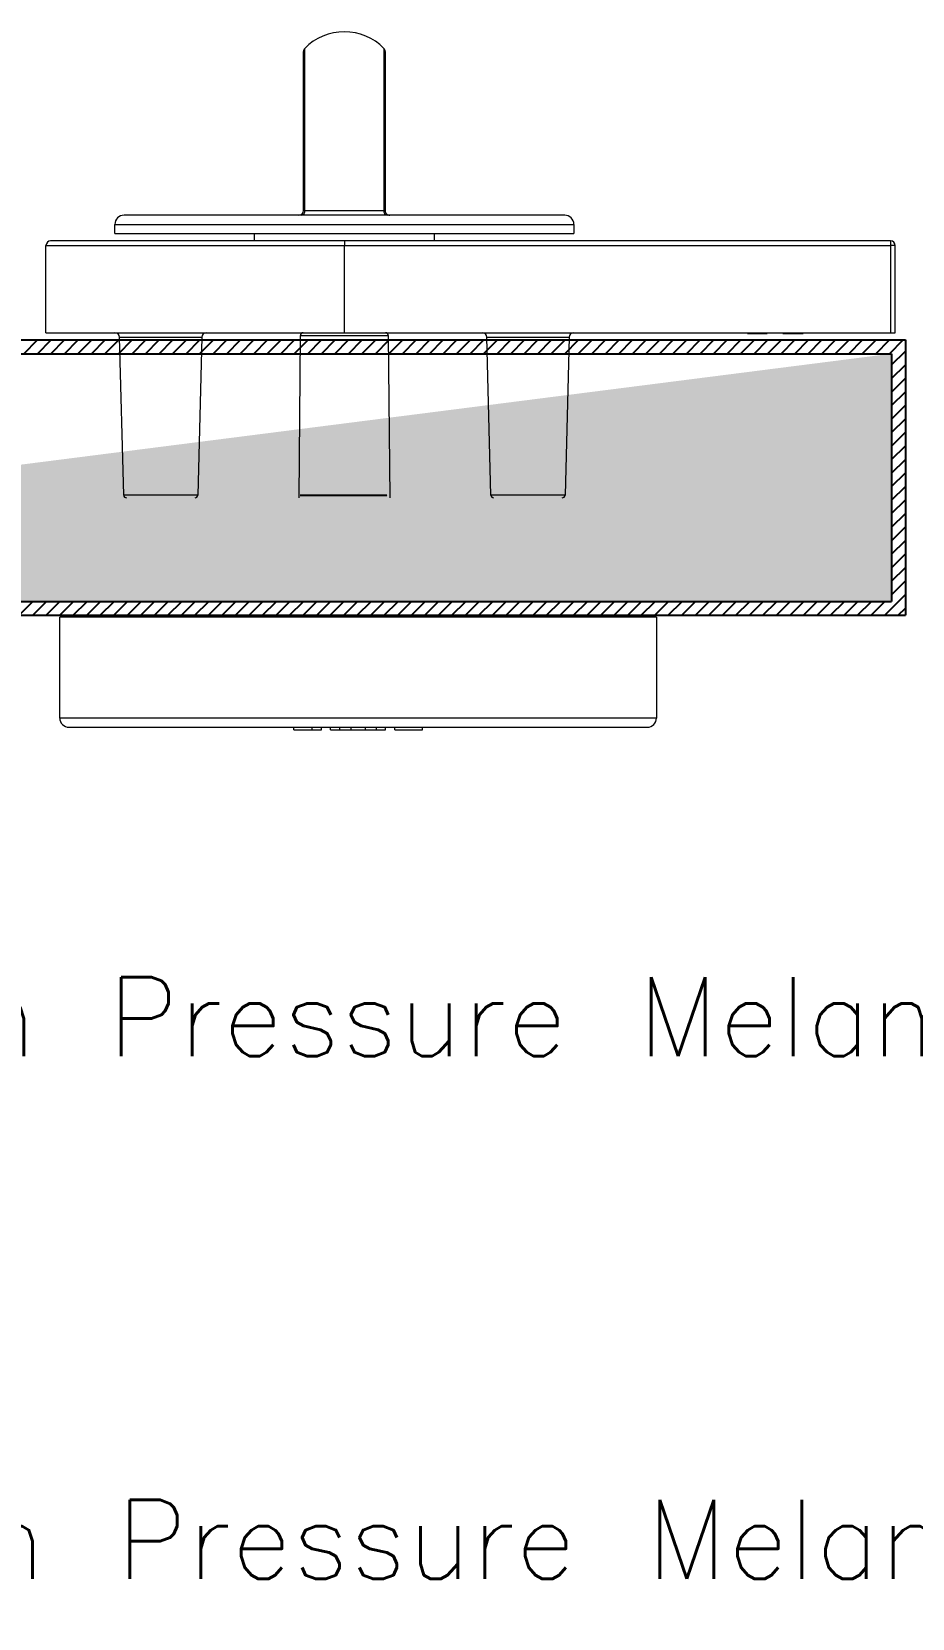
# Model space of a CAD drawing. Header units: millimetres. Extents: x 185 to 16542, y 250 to 5700.
# Drawn here: x 2560 to 2928, y 1120 to 1784 of the extents above; entities that cross this region are included whole.
import ezdxf

# ---------------------------------------------------------------- set-up
doc = ezdxf.new("R2010")
doc.units = ezdxf.units.MM
doc.linetypes.add('HIDDEN', pattern=[0.375, 0.25, -0.125])
for name, color, linetype in [('COL', 2, 'Continuous'), ('D', 3, 'Continuous'), ('DIM', 7, 'Continuous')]:
    doc.layers.add(name, color=color, linetype=linetype)
doc.styles.get("Standard").update_dxf_attribs({"font": 'txt.shx'})

msp = doc.modelspace()

# ---------------------------------------------------------------- hatches: boundary and pattern name
at = {"layer": 'D', "true_color": 0x00a6d6}
h = msp.add_hatch(dxfattribs=at)
h.set_pattern_fill('MUDST', color=142, scale=32, style=0)
h.set_pattern_definition([(0, (-1234.0635, 4619.9126), (16, 8), [8, -8, 0, -8, 0, -8])])
edge = h.paths.add_edge_path()
edge.add_line((1542.086, 1649.353), (1542.086, 1545.673))
edge.add_line((1542.086, 1649.353), (2089.222, 1649.353))
edge.add_line((1542.086, 1545.673), (2089.222, 1545.673))
edge.add_line((2106.502, 1649.353), (2919.636, 1649.353))
edge.add_line((2106.502, 1545.673), (2919.636, 1545.673))
edge.add_line((2919.636, 1649.353), (2919.636, 1545.673))

# ---------------------------------------------------------------- linework, layer by layer
at = {"color": 0, "linetype": 'Continuous', "lineweight": 15}
for p, q in [((2673.657, 1709.233), (2673.657, 1775.777)), ((2674.2, 1709.188), (2674.2, 1777.114)), ((2707.259, 1777.114), (2707.259, 1709.188)), ((2707.801, 1775.777), (2707.801, 1709.236)), ((2782.889, 1707.304), (2598.569, 1707.304)), ((2594.729, 1699.624), (2594.729, 1703.464)), ((2594.729, 1703.464), (2786.729, 1703.464)), ((2786.729, 1703.464), (2786.729, 1699.624)), ((2565.929, 1658.152), (2565.929, 1694.632)), ((2565.929, 1694.632), (2690.729, 1694.632)), ((2690.729, 1696.552), (2567.849, 1696.552)), ((2594.729, 1699.624), (2786.729, 1699.624)), ((2653.097, 1696.552), (2653.097, 1699.624)), ((2919.209, 1696.552), (2690.729, 1696.552)), ((2690.729, 1696.552), (2690.729, 1694.632)), ((2690.729, 1694.632), (2919.209, 1694.632)), ((2690.729, 1658.152), (2690.729, 1694.632)), ((2728.361, 1699.624), (2728.361, 1696.552)), ((2919.209, 1696.552), (2919.209, 1694.632)), ((2919.209, 1694.632), (2919.209, 1658.152)), ((2921.129, 1694.632), (2919.209, 1694.632)), ((2921.129, 1658.152), (2921.129, 1694.632)), ((2565.929, 1658.152), (2690.729, 1658.152)), ((2598.43, 1590.154), (2596.698, 1656.282)), ((2596.698, 1656.282), (2631.16, 1656.282)), ((2631.16, 1656.282), (2629.429, 1590.154)), ((2671.764, 1589.032), (2672.357, 1657.01)), ((2672.357, 1657.01), (2709.101, 1657.01)), ((2690.729, 1658.152), (2919.209, 1658.152)), ((2709.101, 1657.01), (2709.695, 1589.032)), ((2752.03, 1590.154), (2750.298, 1656.282)), ((2750.298, 1656.282), (2784.76, 1656.282)), ((2784.76, 1656.282), (2783.029, 1590.154)), ((2859.235, 1657.768), (2859.235, 1658.152)), ((2859.395, 1657.768), (2859.395, 1658.152)), ((2859.424, 1657.768), (2859.424, 1658.152)), ((2859.424, 1657.768), (2867.552, 1657.768)), ((2867.552, 1657.768), (2867.552, 1658.152)), ((2867.591, 1657.768), (2867.591, 1658.152)), ((2867.787, 1657.768), (2867.787, 1658.152)), ((2874.085, 1657.768), (2874.085, 1658.152)), ((2874.364, 1657.768), (2874.605, 1657.768)), ((2874.817, 1657.768), (2874.817, 1658.152)), ((2876.702, 1657.768), (2876.702, 1658.152)), ((2878.23, 1657.768), (2878.23, 1658.152)), ((2878.691, 1657.768), (2878.691, 1658.152)), ((2878.711, 1657.768), (2878.711, 1658.152)), ((2879.256, 1657.768), (2879.256, 1658.152)), ((2880.291, 1657.768), (2880.291, 1658.152)), ((2880.838, 1657.768), (2881.064, 1657.768)), ((2882.134, 1657.768), (2882.134, 1658.152)), ((2882.637, 1657.768), (2882.637, 1658.152)), ((2919.209, 1658.152), (2921.129, 1658.152)), ((2629.429, 1590.154), (2598.43, 1590.154)), ((2783.029, 1590.154), (2752.03, 1590.154)), ((2571.689, 1496.872), (2571.689, 1539.112)), ((2821.289, 1539.112), (2571.689, 1539.112)), ((2821.289, 1539.112), (2821.289, 1496.872)), ((2669.609, 1491.88), (2669.609, 1493.032)), ((2669.609, 1491.88), (2677.289, 1491.88)), ((2677.289, 1491.88), (2677.289, 1493.032)), ((2677.289, 1491.88), (2681.129, 1491.88)), ((2681.129, 1491.88), (2681.129, 1493.032)), ((2684.969, 1491.88), (2684.969, 1493.032)), ((2684.969, 1491.88), (2688.809, 1491.88)), ((2688.809, 1491.88), (2688.809, 1493.032)), ((2688.809, 1491.88), (2693.609, 1491.88)), ((2693.609, 1491.88), (2693.609, 1493.032)), ((2693.609, 1491.88), (2699.369, 1491.88)), ((2699.369, 1493.032), (2699.369, 1491.88)), ((2699.369, 1491.88), (2704.169, 1491.88)), ((2704.169, 1491.88), (2704.169, 1493.032)), ((2704.169, 1491.88), (2708.009, 1491.88)), ((2708.009, 1491.88), (2708.009, 1493.032)), ((2711.849, 1491.88), (2711.849, 1493.032)), ((2711.849, 1491.88), (2723.369, 1491.88)), ((2723.369, 1491.88), (2723.369, 1493.032))]:
    msp.add_line(p, q, dxfattribs=at)
for centre, radius, start, end in [((2690.729, 1761.064), 23.04, 44.157855, 135.842145), ((2675.577, 1775.777), 1.92, 135.842145, 180), ((2705.881, 1775.777), 1.92, 0, 44.157855), ((2598.569, 1703.464), 3.84, 90, 180), ((2671.737, 1709.224), 1.92, 270.00556, 359.884507), ((2671.737, 1709.224), 1.92, 270.007786, 359.860136), ((2672.506, 1708.981), 1.706, 280.683417, 6.970318), ((2708.952, 1708.981), 1.706, 173.029813, 259.316451), ((2709.721, 1709.224), 1.92, 179.863146, 269.992408), ((2709.721, 1709.224), 1.92, 179.888551, 269.994271), ((2782.889, 1703.464), 3.84, 0, 90), ((2567.849, 1694.632), 1.92, 90, 180), ((2919.209, 1694.632), 1.92, 0, 90), ((2594.779, 1656.232), 1.92, 1.5, 90), ((2633.08, 1656.232), 1.92, 90, 178.5), ((2673.509, 1657), 1.152, 90, 179.5), ((2707.949, 1657), 1.152, 0.5, 90), ((2748.379, 1656.232), 1.92, 1.5, 90), ((2786.68, 1656.232), 1.92, 90, 178.5), ((2599.581, 1590.184), 1.152, 181.5, 270), ((2628.277, 1590.184), 1.152, 270, 358.5), ((2753.181, 1590.184), 1.152, 181.5, 270), ((2781.877, 1590.184), 1.152, 270, 358.5), ((2575.531, 1496.872), 3.84, 179.942578, 270.039294), ((2817.449, 1496.872), 3.84, 269.988032, 359.935626)]:
    msp.add_arc(centre, radius, start, end, dxfattribs=at)
for points, knots in [([(2674.2, 1709.188), (2674.061, 1709.192), (2673.792, 1709.202), (2673.639, 1709.215), (2673.67, 1709.222), (2673.676, 1709.224)], [0, 0, 0, 0, 0.463755, 0.9029048, 1, 1, 1, 1]), ([(2707.259, 1709.188), (2706.562, 1709.187), (2704.929, 1709.184), (2701.941, 1709.181), (2698.392, 1709.179), (2694.613, 1709.177), (2690.411, 1709.177), (2686.196, 1709.177), (2682.169, 1709.179), (2678.068, 1709.182), (2675.649, 1709.186), (2674.2, 1709.188)], [0, 0, 0, 0, 0.0785357, 0.1839458, 0.2893555, 0.3947651, 0.5001747, 0.6316548, 0.7370945, 0.8425344, 1, 1, 1, 1]), ([(2707.778, 1709.224), (2707.784, 1709.222), (2707.816, 1709.214), (2707.654, 1709.201), (2707.391, 1709.192), (2707.259, 1709.188)], [0, 0, 0, 0, 0.1225891, 0.5613623, 1, 1, 1, 1]), ([(2874.085, 1657.768), (2874.113, 1657.768), (2874.164, 1657.768), (2874.618, 1657.768), (2874.817, 1657.768)], [0, 0, 0, 0, 0.5600398, 1, 1, 1, 1]), ([(2874.817, 1657.768), (2875.123, 1657.768), (2875.672, 1657.768), (2876.386, 1657.768), (2876.702, 1657.768)], [0, 0, 0, 0, 0.5586045, 1, 1, 1, 1]), ([(2876.702, 1657.768), (2877.017, 1657.768), (2877.579, 1657.768), (2878.031, 1657.768), (2878.23, 1657.768)], [0, 0, 0, 0, 0.5603662, 1, 1, 1, 1]), ([(2878.23, 1657.768), (2878.343, 1657.768), (2878.546, 1657.768), (2878.647, 1657.768), (2878.691, 1657.768)], [0, 0, 0, 0, 0.5596948, 1, 1, 1, 1]), ([(2878.711, 1657.768), (2878.787, 1657.768), (2878.924, 1657.768), (2879.154, 1657.768), (2879.256, 1657.768)], [0, 0, 0, 0, 0.55952, 1, 1, 1, 1]), ([(2879.256, 1657.768), (2879.436, 1657.768), (2879.757, 1657.768), (2880.128, 1657.768), (2880.291, 1657.768)], [0, 0, 0, 0, 0.5594872, 1, 1, 1, 1]), ([(2880.291, 1657.768), (2880.701, 1657.768), (2881.434, 1657.768), (2881.92, 1657.768), (2882.134, 1657.768)], [0, 0, 0, 0, 0.5595771, 1, 1, 1, 1]), ([(2882.134, 1657.768), (2882.301, 1657.768), (2882.598, 1657.768), (2882.625, 1657.768), (2882.637, 1657.768)], [0, 0, 0, 0, 0.5590968, 1, 1, 1, 1]), ([(2821.289, 1496.872), (2821.144, 1496.872), (2820.846, 1496.872), (2818.401, 1496.872), (2814.964, 1496.872), (2811.113, 1496.872), (2807.349, 1496.872), (2803.108, 1496.872), (2797.912, 1496.872), (2791.701, 1496.872), (2784.359, 1496.872), (2776.533, 1496.872), (2767.294, 1496.872), (2756.644, 1496.872), (2744.459, 1496.872), (2731.872, 1496.872), (2718.976, 1496.872), (2705.965, 1496.872), (2692.813, 1496.872), (2679.585, 1496.872), (2666.751, 1496.872), (2654.471, 1496.872), (2642.698, 1496.872), (2631.132, 1496.872), (2621.14, 1496.872), (2612.764, 1496.872), (2605.835, 1496.872), (2599.228, 1496.872), (2593.548, 1496.872), (2588.791, 1496.872), (2584.833, 1496.872), (2581.261, 1496.872), (2578.341, 1496.872), (2576.053, 1496.872), (2574.296, 1496.872), (2572.964, 1496.872), (2571.941, 1496.872), (2571.796, 1496.872), (2571.715, 1496.872)], [0, 0, 0, 0, 0.02828205, 0.05817105, 0.08881752, 0.1085202, 0.12822639, 0.1484905, 0.16875769, 0.19590217, 0.22305314, 0.2509484, 0.27884789, 0.31689236, 0.35494444, 0.39405741, 0.4331741, 0.47223471, 0.51129617, 0.55122226, 0.5911466, 0.62747766, 0.66380525, 0.70105622, 0.73829896, 0.76311659, 0.78793125, 0.81330281, 0.83866903, 0.85766068, 0.87664988, 0.89611868, 0.91558409, 0.93129163, 0.9469977, 0.96313579, 0.97927274, 1, 1, 1, 1]), ([(2575.553, 1493.032), (2575.629, 1493.032), (2575.764, 1493.032), (2576.701, 1493.032), (2577.927, 1493.032), (2579.58, 1493.032), (2581.754, 1493.032), (2584.491, 1493.032), (2587.849, 1493.032), (2591.639, 1493.032), (2596.218, 1493.032), (2601.624, 1493.032), (2607.941, 1493.032), (2614.671, 1493.032), (2622.805, 1493.032), (2632.386, 1493.032), (2643.55, 1493.032), (2655.118, 1493.032), (2667.213, 1493.032), (2679.67, 1493.032), (2692.516, 1493.032), (2705.479, 1493.032), (2718.277, 1493.032), (2730.745, 1493.032), (2742.925, 1493.032), (2754.935, 1493.032), (2765.442, 1493.032), (2774.372, 1493.032), (2781.885, 1493.032), (2789.063, 1493.032), (2795.123, 1493.032), (2800.083, 1493.032), (2804.107, 1493.032), (2807.747, 1493.032), (2811.426, 1493.032), (2814.708, 1493.032), (2817.029, 1493.032), (2817.313, 1493.032), (2817.449, 1493.032)], [0, 0, 0, 0, 0.02012502, 0.0354358, 0.05074766, 0.06649672, 0.08224746, 0.10098214, 0.11972003, 0.13896583, 0.15821445, 0.1830314, 0.20785349, 0.23328061, 0.25871112, 0.29540621, 0.33210915, 0.36981157, 0.40751799, 0.44716165, 0.48680697, 0.52733412, 0.56786034, 0.60641033, 0.64495692, 0.68451158, 0.72405748, 0.75131198, 0.77856261, 0.80649668, 0.83442325, 0.85392581, 0.87342557, 0.89343763, 0.91344557, 0.9426384, 0.97253227, 1, 1, 1, 1])]:
    msp.add_open_spline(points, degree=3, knots=knots, dxfattribs=at)
for points in [[(2707.766, 1709.228), (2707.778, 1709.224)], [(2707.769, 1709.228), (2707.782, 1709.224)], [(2571.715, 1496.872), (2571.689, 1496.872)]]:
    msp.add_open_spline(points, degree=1, dxfattribs=at)
at = {"layer": 'COL', "color": 0}
for p, q in [((2106.502, 1655.113), (2925.396, 1655.113)), ((2925.396, 1655.113), (2925.396, 1539.913)), ((2106.502, 1649.353), (2919.636, 1649.353)), ((2919.636, 1649.353), (2919.636, 1545.673)), ((2106.502, 1545.673), (2919.636, 1545.673)), ((2106.502, 1539.913), (2925.396, 1539.913))]:
    msp.add_line(p, q, dxfattribs=at)
at = {"layer": 'D', "color": 254}
for p, q in [((2556.664, 1649.353), (2562.424, 1655.113)), ((2562.321, 1649.353), (2568.081, 1655.113)), ((2567.977, 1649.353), (2573.737, 1655.113)), ((2573.634, 1649.353), (2579.394, 1655.113)), ((2579.291, 1649.353), (2585.051, 1655.113)), ((2584.948, 1649.353), (2590.708, 1655.113)), ((2590.605, 1649.353), (2596.365, 1655.113)), ((2596.262, 1649.353), (2602.022, 1655.113)), ((2601.919, 1649.353), (2607.679, 1655.113)), ((2607.575, 1649.353), (2613.335, 1655.113)), ((2613.232, 1649.353), (2618.992, 1655.113)), ((2618.889, 1649.353), (2624.649, 1655.113)), ((2624.546, 1649.353), (2630.306, 1655.113)), ((2630.203, 1649.353), (2635.963, 1655.113)), ((2635.86, 1649.353), (2641.62, 1655.113)), ((2641.517, 1649.353), (2647.277, 1655.113)), ((2647.173, 1649.353), (2652.933, 1655.113)), ((2652.83, 1649.353), (2658.59, 1655.113)), ((2658.487, 1649.353), (2664.247, 1655.113)), ((2664.144, 1649.353), (2669.904, 1655.113)), ((2669.801, 1649.353), (2675.561, 1655.113)), ((2675.458, 1649.353), (2681.218, 1655.113)), ((2681.115, 1649.353), (2686.875, 1655.113)), ((2686.771, 1649.353), (2692.531, 1655.113)), ((2692.428, 1649.353), (2698.188, 1655.113)), ((2698.085, 1649.353), (2703.845, 1655.113)), ((2703.742, 1649.353), (2709.502, 1655.113)), ((2709.399, 1649.353), (2715.159, 1655.113)), ((2715.056, 1649.353), (2720.816, 1655.113)), ((2720.712, 1649.353), (2726.472, 1655.113)), ((2726.369, 1649.353), (2732.129, 1655.113)), ((2732.026, 1649.353), (2737.786, 1655.113)), ((2737.683, 1649.353), (2743.443, 1655.113)), ((2743.34, 1649.353), (2749.1, 1655.113)), ((2748.997, 1649.353), (2754.757, 1655.113)), ((2754.654, 1649.353), (2760.414, 1655.113)), ((2760.31, 1649.353), (2766.07, 1655.113)), ((2765.967, 1649.353), (2771.727, 1655.113)), ((2771.624, 1649.353), (2777.384, 1655.113)), ((2777.281, 1649.353), (2783.041, 1655.113)), ((2782.938, 1649.353), (2788.698, 1655.113)), ((2788.595, 1649.353), (2794.355, 1655.113)), ((2794.252, 1649.353), (2800.012, 1655.113)), ((2799.908, 1649.353), (2805.668, 1655.113)), ((2805.565, 1649.353), (2811.325, 1655.113)), ((2811.222, 1649.353), (2816.982, 1655.113)), ((2816.879, 1649.353), (2822.639, 1655.113)), ((2822.536, 1649.353), (2828.296, 1655.113)), ((2828.193, 1649.353), (2833.953, 1655.113)), ((2833.85, 1649.353), (2839.61, 1655.113)), ((2839.506, 1649.353), (2845.266, 1655.113)), ((2845.163, 1649.353), (2850.923, 1655.113)), ((2850.82, 1649.353), (2856.58, 1655.113)), ((2856.477, 1649.353), (2862.237, 1655.113)), ((2862.134, 1649.353), (2867.894, 1655.113)), ((2867.791, 1649.353), (2873.551, 1655.113)), ((2873.448, 1649.353), (2879.208, 1655.113)), ((2879.104, 1649.353), (2884.864, 1655.113)), ((2884.761, 1649.353), (2890.521, 1655.113)), ((2890.418, 1649.353), (2896.178, 1655.113)), ((2896.075, 1649.353), (2901.835, 1655.113)), ((2901.732, 1649.353), (2907.492, 1655.113)), ((2907.389, 1649.353), (2913.149, 1655.113)), ((2913.046, 1649.353), (2918.806, 1655.113)), ((2918.702, 1649.353), (2924.462, 1655.113)), ((2919.636, 1644.629), (2925.396, 1650.389)), ((2919.636, 1638.973), (2925.396, 1644.733)), ((2919.636, 1633.316), (2925.396, 1639.076)), ((2919.636, 1627.659), (2925.396, 1633.419)), ((2919.636, 1622.002), (2925.396, 1627.762)), ((2919.636, 1616.345), (2925.396, 1622.105)), ((2919.636, 1610.688), (2925.396, 1616.448)), ((2919.636, 1605.031), (2925.396, 1610.791)), ((2919.636, 1599.375), (2925.396, 1605.135)), ((2919.636, 1593.718), (2925.396, 1599.478)), ((2919.636, 1588.061), (2925.396, 1593.821)), ((2919.636, 1582.404), (2925.396, 1588.164)), ((2919.636, 1576.747), (2925.396, 1582.507)), ((2919.636, 1571.09), (2925.396, 1576.85)), ((2919.636, 1565.433), (2925.396, 1571.193)), ((2919.636, 1559.777), (2925.396, 1565.537)), ((2919.636, 1554.12), (2925.396, 1559.88)), ((2919.636, 1548.463), (2925.396, 1554.223)), ((2916.743, 1539.913), (2925.396, 1548.566)), ((2554.704, 1539.913), (2560.464, 1545.673)), ((2560.361, 1539.913), (2566.121, 1545.673)), ((2566.018, 1539.913), (2571.778, 1545.673)), ((2571.675, 1539.913), (2577.435, 1545.673)), ((2577.331, 1539.913), (2583.091, 1545.673)), ((2582.988, 1539.913), (2588.748, 1545.673)), ((2588.645, 1539.913), (2594.405, 1545.673)), ((2594.302, 1539.913), (2600.062, 1545.673)), ((2599.959, 1539.913), (2605.719, 1545.673)), ((2605.616, 1539.913), (2611.376, 1545.673)), ((2611.272, 1539.913), (2617.032, 1545.673)), ((2616.929, 1539.913), (2622.689, 1545.673)), ((2622.586, 1539.913), (2628.346, 1545.673)), ((2628.243, 1539.913), (2634.003, 1545.673)), ((2633.9, 1539.913), (2639.66, 1545.673)), ((2639.557, 1539.913), (2645.317, 1545.673)), ((2645.214, 1539.913), (2650.974, 1545.673)), ((2650.87, 1539.913), (2656.63, 1545.673)), ((2656.527, 1539.913), (2662.287, 1545.673)), ((2662.184, 1539.913), (2667.944, 1545.673)), ((2667.841, 1539.913), (2673.601, 1545.673)), ((2673.498, 1539.913), (2679.258, 1545.673)), ((2679.155, 1539.913), (2684.915, 1545.673)), ((2684.812, 1539.913), (2690.572, 1545.673)), ((2690.468, 1539.913), (2696.228, 1545.673)), ((2696.125, 1539.913), (2701.885, 1545.673)), ((2701.782, 1539.913), (2707.542, 1545.673)), ((2707.439, 1539.913), (2713.199, 1545.673)), ((2713.096, 1539.913), (2718.856, 1545.673)), ((2718.753, 1539.913), (2724.513, 1545.673)), ((2724.41, 1539.913), (2730.17, 1545.673)), ((2730.066, 1539.913), (2735.826, 1545.673)), ((2735.723, 1539.913), (2741.483, 1545.673)), ((2741.38, 1539.913), (2747.14, 1545.673)), ((2747.037, 1539.913), (2752.797, 1545.673)), ((2752.694, 1539.913), (2758.454, 1545.673)), ((2758.351, 1539.913), (2764.111, 1545.673)), ((2764.008, 1539.913), (2769.768, 1545.673)), ((2769.664, 1539.913), (2775.424, 1545.673)), ((2775.321, 1539.913), (2781.081, 1545.673)), ((2780.978, 1539.913), (2786.738, 1545.673)), ((2786.635, 1539.913), (2792.395, 1545.673)), ((2792.292, 1539.913), (2798.052, 1545.673)), ((2797.949, 1539.913), (2803.709, 1545.673)), ((2803.606, 1539.913), (2809.366, 1545.673)), ((2809.262, 1539.913), (2815.022, 1545.673)), ((2814.919, 1539.913), (2820.679, 1545.673)), ((2820.576, 1539.913), (2826.336, 1545.673)), ((2826.233, 1539.913), (2831.993, 1545.673)), ((2831.89, 1539.913), (2837.65, 1545.673)), ((2837.547, 1539.913), (2843.307, 1545.673)), ((2843.204, 1539.913), (2848.964, 1545.673)), ((2848.86, 1539.913), (2854.62, 1545.673)), ((2854.517, 1539.913), (2860.277, 1545.673)), ((2860.174, 1539.913), (2865.934, 1545.673)), ((2865.831, 1539.913), (2871.591, 1545.673)), ((2871.488, 1539.913), (2877.248, 1545.673)), ((2877.145, 1539.913), (2882.905, 1545.673)), ((2882.801, 1539.913), (2888.561, 1545.673)), ((2888.458, 1539.913), (2894.218, 1545.673)), ((2894.115, 1539.913), (2899.875, 1545.673)), ((2899.772, 1539.913), (2905.532, 1545.673)), ((2905.429, 1539.913), (2911.189, 1545.673)), ((2911.086, 1539.913), (2916.846, 1545.673)), ((2922.399, 1539.913), (2925.396, 1542.909))]:
    msp.add_line(p, q, dxfattribs=at)
at = {"layer": 'D', "color": 0, "linetype": 'HIDDEN'}
msp.add_line((2672.199, 1590.08), (2708.679, 1590.08), dxfattribs=at)

# ---------------------------------------------------------------- texts
at = {"layer": 'DIM', "char_height": 33, "attachment_point": 4, "bg_fill": 2}
for insert in [(1898.893, 1366.415), (1902.516, 1147.589)]:
    msp.add_mtext('0.8m/m 멜라민수지함침판(High Pressure Melamine)', dxfattribs=dict(at, insert=insert))

doc.saveas('drawing.dxf')
